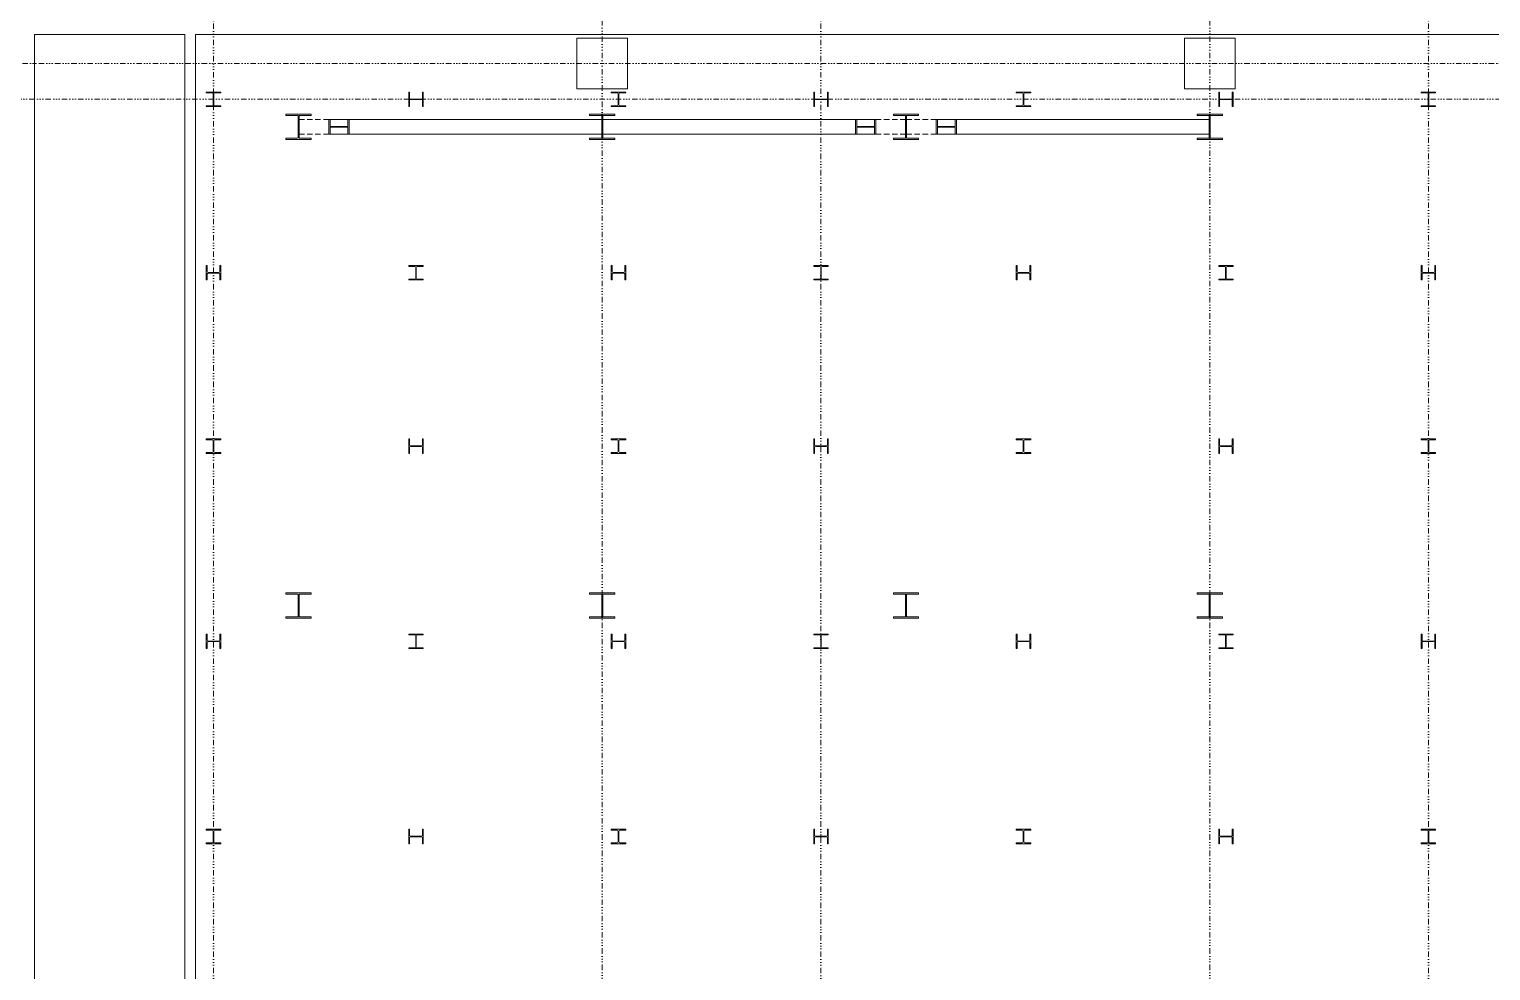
# Model space of a CAD drawing. Extents: x -168053 to 290600, y -560063 to 131745.
# Drawn here: x 65851 to 86063, y 2942 to 15970 of the extents above; entities that cross this region are included whole.
import ezdxf

# ---------------------------------------------------------------- set-up
doc = ezdxf.new("R2010")
doc.units = 0
doc.header["$LTSCALE"] = 250
for name, pattern in [('H12PL1$0$JJP_三點線', [0.9, 0.3, -0.15, 0, -0.15, 0, -0.15, 0, -0.15]), ('H12PL1$0$JJP_虛線(退縮線、投影線、地下室範圍、非屬本工程、圖面分區)', [0.45, 0.3, -0.15]), ('H12PL25$0$JJP_三點線', [0.9, 0.3, -0.15, 0, -0.15, 0, -0.15, 0, -0.15])]:
    doc.linetypes.add(name, pattern=pattern)
for name, color, linetype in [('H12PL1$0$A-WALL-IN.200K', 252, 'Continuous'), ('H12PL1$0$S-BEAM-SHOW.200K', 252, 'Continuous'), ('H12PL1$0$S-COL', 252, 'Continuous'), ('H12PL1$0$S-COL.200K', 252, 'Continuous'), ('H12PL1$0$S-GRID', 252, 'Continuous'), ('H12PL25$0$S-COL', 252, 'Continuous'), ('H12PL25$0$S-GRID', 252, 'Continuous')]:
    doc.layers.add(name, color=color, linetype=linetype)

# ---------------------------------------------------------------- blocks, each defined once
blk = doc.blocks.new('H12PL25')
at = {"layer": 'H12PL25$0$S-COL', "lineweight": 0, "flags": 128}
for points in [[(68500, 14900), (68500, 14912), (68417, 14912, -0.41421356), (68404, 14925), (68404, 15075, -0.41421356), (68417, 15088), (68500, 15088), (68500, 15100), (68300, 15100), (68300, 15088), (68383, 15088, -0.41421356), (68396, 15075), (68396, 14925, -0.41421356), (68383, 14912), (68300, 14912), (68300, 14900)], [(71300, 15100), (71288, 15100), (71288, 15017, -0.41421356), (71275, 15004), (71125, 15004, -0.41421356), (71112, 15017), (71112, 15100), (71100, 15100), (71100, 14900), (71112, 14900), (71112, 14983, -0.41421356), (71125, 14996), (71275, 14996, -0.41421356), (71288, 14983), (71288, 14900), (71300, 14900)], [(74100, 14900), (74100, 14912), (74017, 14912, -0.41421356), (74004, 14925), (74004, 15075, -0.41421356), (74017, 15088), (74100, 15088), (74100, 15100), (73900, 15100), (73900, 15088), (73983, 15088, -0.41421356), (73996, 15075), (73996, 14925, -0.41421356), (73983, 14912), (73900, 14912), (73900, 14900)], [(76900, 15100), (76888, 15100), (76888, 15017, -0.41421356), (76875, 15004), (76725, 15004, -0.41421356), (76712, 15017), (76712, 15100), (76700, 15100), (76700, 14900), (76712, 14900), (76712, 14983, -0.41421356), (76725, 14996), (76875, 14996, -0.41421356), (76888, 14983), (76888, 14900), (76900, 14900)], [(79700, 14900), (79700, 14912), (79617, 14912, -0.41421356), (79604, 14925), (79604, 15075, -0.41421356), (79617, 15088), (79700, 15088), (79700, 15100), (79500, 15100), (79500, 15088), (79583, 15088, -0.41421356), (79596, 15075), (79596, 14925, -0.41421356), (79583, 14912), (79500, 14912), (79500, 14900)], [(82500, 15100), (82488, 15100), (82488, 15017, -0.41421356), (82475, 15004), (82325, 15004, -0.41421356), (82312, 15017), (82312, 15100), (82300, 15100), (82300, 14900), (82312, 14900), (82312, 14983, -0.41421356), (82325, 14996), (82475, 14996, -0.41421356), (82488, 14983), (82488, 14900), (82500, 14900)], [(85300, 14900), (85300, 14912), (85217, 14912, -0.41421356), (85204, 14925), (85204, 15075, -0.41421356), (85217, 15088), (85300, 15088), (85300, 15100), (85100, 15100), (85100, 15088), (85183, 15088, -0.41421356), (85196, 15075), (85196, 14925, -0.41421356), (85183, 14912), (85100, 14912), (85100, 14900)], [(68500, 12700), (68488, 12700), (68488, 12617, -0.41421356), (68475, 12604), (68325, 12604, -0.41421356), (68312, 12617), (68312, 12700), (68300, 12700), (68300, 12500), (68312, 12500), (68312, 12583, -0.41421356), (68325, 12596), (68475, 12596, -0.41421356), (68488, 12583), (68488, 12500), (68500, 12500)], [(71300, 12500), (71300, 12512), (71217, 12512, -0.41421356), (71204, 12525), (71204, 12675, -0.41421356), (71217, 12688), (71300, 12688), (71300, 12700), (71100, 12700), (71100, 12688), (71183, 12688, -0.41421356), (71196, 12675), (71196, 12525, -0.41421356), (71183, 12512), (71100, 12512), (71100, 12500)], [(74100, 12700), (74088, 12700), (74088, 12617, -0.41421356), (74075, 12604), (73925, 12604, -0.41421356), (73912, 12617), (73912, 12700), (73900, 12700), (73900, 12500), (73912, 12500), (73912, 12583, -0.41421356), (73925, 12596), (74075, 12596, -0.41421356), (74088, 12583), (74088, 12500), (74100, 12500)], [(76900, 12500), (76900, 12512), (76817, 12512, -0.41421356), (76804, 12525), (76804, 12675, -0.41421356), (76817, 12688), (76900, 12688), (76900, 12700), (76700, 12700), (76700, 12688), (76783, 12688, -0.41421356), (76796, 12675), (76796, 12525, -0.41421356), (76783, 12512), (76700, 12512), (76700, 12500)], [(79700, 12700), (79688, 12700), (79688, 12617, -0.41421356), (79675, 12604), (79525, 12604, -0.41421356), (79512, 12617), (79512, 12700), (79500, 12700), (79500, 12500), (79512, 12500), (79512, 12583, -0.41421356), (79525, 12596), (79675, 12596, -0.41421356), (79688, 12583), (79688, 12500), (79700, 12500)], [(82500, 12500), (82500, 12512), (82417, 12512, -0.41421356), (82404, 12525), (82404, 12675, -0.41421356), (82417, 12688), (82500, 12688), (82500, 12700), (82300, 12700), (82300, 12688), (82383, 12688, -0.41421356), (82396, 12675), (82396, 12525, -0.41421356), (82383, 12512), (82300, 12512), (82300, 12500)], [(85300, 12700), (85288, 12700), (85288, 12617, -0.41421356), (85275, 12604), (85125, 12604, -0.41421356), (85112, 12617), (85112, 12700), (85100, 12700), (85100, 12500), (85112, 12500), (85112, 12583, -0.41421356), (85125, 12596), (85275, 12596, -0.41421356), (85288, 12583), (85288, 12500), (85300, 12500)], [(68500, 10100), (68500, 10112), (68417, 10112, -0.41421356), (68404, 10125), (68404, 10275, -0.41421356), (68417, 10288), (68500, 10288), (68500, 10300), (68300, 10300), (68300, 10288), (68383, 10288, -0.41421356), (68396, 10275), (68396, 10125, -0.41421356), (68383, 10112), (68300, 10112), (68300, 10100)], [(71300, 10300), (71288, 10300), (71288, 10217, -0.41421356), (71275, 10204), (71125, 10204, -0.41421356), (71112, 10217), (71112, 10300), (71100, 10300), (71100, 10100), (71112, 10100), (71112, 10183, -0.41421356), (71125, 10196), (71275, 10196, -0.41421356), (71288, 10183), (71288, 10100), (71300, 10100)], [(74100, 10100), (74100, 10112), (74017, 10112, -0.41421356), (74004, 10125), (74004, 10275, -0.41421356), (74017, 10288), (74100, 10288), (74100, 10300), (73900, 10300), (73900, 10288), (73983, 10288, -0.41421356), (73996, 10275), (73996, 10125, -0.41421356), (73983, 10112), (73900, 10112), (73900, 10100)], [(76900, 10300), (76888, 10300), (76888, 10217, -0.41421356), (76875, 10204), (76725, 10204, -0.41421356), (76712, 10217), (76712, 10300), (76700, 10300), (76700, 10100), (76712, 10100), (76712, 10183, -0.41421356), (76725, 10196), (76875, 10196, -0.41421356), (76888, 10183), (76888, 10100), (76900, 10100)], [(79700, 10100), (79700, 10112), (79617, 10112, -0.41421356), (79604, 10125), (79604, 10275, -0.41421356), (79617, 10288), (79700, 10288), (79700, 10300), (79500, 10300), (79500, 10288), (79583, 10288, -0.41421356), (79596, 10275), (79596, 10125, -0.41421356), (79583, 10112), (79500, 10112), (79500, 10100)], [(82500, 10300), (82488, 10300), (82488, 10217, -0.41421356), (82475, 10204), (82325, 10204, -0.41421356), (82312, 10217), (82312, 10300), (82300, 10300), (82300, 10100), (82312, 10100), (82312, 10183, -0.41421356), (82325, 10196), (82475, 10196, -0.41421356), (82488, 10183), (82488, 10100), (82500, 10100)], [(85300, 10100), (85300, 10112), (85217, 10112, -0.41421356), (85204, 10125), (85204, 10275, -0.41421356), (85217, 10288), (85300, 10288), (85300, 10300), (85100, 10300), (85100, 10288), (85183, 10288, -0.41421356), (85196, 10275), (85196, 10125, -0.41421356), (85183, 10112), (85100, 10112), (85100, 10100)], [(68500, 7600), (68488, 7600), (68488, 7517, -0.41421356), (68475, 7504), (68325, 7504, -0.41421356), (68312, 7517), (68312, 7600), (68300, 7600), (68300, 7400), (68312, 7400), (68312, 7483, -0.41421356), (68325, 7496), (68475, 7496, -0.41421356), (68488, 7483), (68488, 7400), (68500, 7400)], [(71300, 7400), (71300, 7412), (71217, 7412, -0.41421356), (71204, 7425), (71204, 7575, -0.41421356), (71217, 7588), (71300, 7588), (71300, 7600), (71100, 7600), (71100, 7588), (71183, 7588, -0.41421356), (71196, 7575), (71196, 7425, -0.41421356), (71183, 7412), (71100, 7412), (71100, 7400)], [(74100, 7600), (74088, 7600), (74088, 7517, -0.41421356), (74075, 7504), (73925, 7504, -0.41421356), (73912, 7517), (73912, 7600), (73900, 7600), (73900, 7400), (73912, 7400), (73912, 7483, -0.41421356), (73925, 7496), (74075, 7496, -0.41421356), (74088, 7483), (74088, 7400), (74100, 7400)], [(76900, 7400), (76900, 7412), (76817, 7412, -0.41421356), (76804, 7425), (76804, 7575, -0.41421356), (76817, 7588), (76900, 7588), (76900, 7600), (76700, 7600), (76700, 7588), (76783, 7588, -0.41421356), (76796, 7575), (76796, 7425, -0.41421356), (76783, 7412), (76700, 7412), (76700, 7400)], [(79700, 7600), (79688, 7600), (79688, 7517, -0.41421356), (79675, 7504), (79525, 7504, -0.41421356), (79512, 7517), (79512, 7600), (79500, 7600), (79500, 7400), (79512, 7400), (79512, 7483, -0.41421356), (79525, 7496), (79675, 7496, -0.41421356), (79688, 7483), (79688, 7400), (79700, 7400)], [(82500, 7400), (82500, 7412), (82417, 7412, -0.41421356), (82404, 7425), (82404, 7575, -0.41421356), (82417, 7588), (82500, 7588), (82500, 7600), (82300, 7600), (82300, 7588), (82383, 7588, -0.41421356), (82396, 7575), (82396, 7425, -0.41421356), (82383, 7412), (82300, 7412), (82300, 7400)], [(85300, 7600), (85288, 7600), (85288, 7517, -0.41421356), (85275, 7504), (85125, 7504, -0.41421356), (85112, 7517), (85112, 7600), (85100, 7600), (85100, 7400), (85112, 7400), (85112, 7483, -0.41421356), (85125, 7496), (85275, 7496, -0.41421356), (85288, 7483), (85288, 7400), (85300, 7400)], [(68500, 4700), (68500, 4712), (68417, 4712, -0.41421356), (68404, 4725), (68404, 4875, -0.41421356), (68417, 4888), (68500, 4888), (68500, 4900), (68300, 4900), (68300, 4888), (68383, 4888, -0.41421356), (68396, 4875), (68396, 4725, -0.41421356), (68383, 4712), (68300, 4712), (68300, 4700)], [(71300, 4900), (71288, 4900), (71288, 4817, -0.41421356), (71275, 4804), (71125, 4804, -0.41421356), (71112, 4817), (71112, 4900), (71100, 4900), (71100, 4700), (71112, 4700), (71112, 4783, -0.41421356), (71125, 4796), (71275, 4796, -0.41421356), (71288, 4783), (71288, 4700), (71300, 4700)], [(74100, 4700), (74100, 4712), (74017, 4712, -0.41421356), (74004, 4725), (74004, 4875, -0.41421356), (74017, 4888), (74100, 4888), (74100, 4900), (73900, 4900), (73900, 4888), (73983, 4888, -0.41421356), (73996, 4875), (73996, 4725, -0.41421356), (73983, 4712), (73900, 4712), (73900, 4700)], [(76900, 4900), (76888, 4900), (76888, 4817, -0.41421356), (76875, 4804), (76725, 4804, -0.41421356), (76712, 4817), (76712, 4900), (76700, 4900), (76700, 4700), (76712, 4700), (76712, 4783, -0.41421356), (76725, 4796), (76875, 4796, -0.41421356), (76888, 4783), (76888, 4700), (76900, 4700)], [(79700, 4700), (79700, 4712), (79617, 4712, -0.41421356), (79604, 4725), (79604, 4875, -0.41421356), (79617, 4888), (79700, 4888), (79700, 4900), (79500, 4900), (79500, 4888), (79583, 4888, -0.41421356), (79596, 4875), (79596, 4725, -0.41421356), (79583, 4712), (79500, 4712), (79500, 4700)], [(82500, 4900), (82488, 4900), (82488, 4817, -0.41421356), (82475, 4804), (82325, 4804, -0.41421356), (82312, 4817), (82312, 4900), (82300, 4900), (82300, 4700), (82312, 4700), (82312, 4783, -0.41421356), (82325, 4796), (82475, 4796, -0.41421356), (82488, 4783), (82488, 4700), (82500, 4700)], [(85300, 4700), (85300, 4712), (85217, 4712, -0.41421356), (85204, 4725), (85204, 4875, -0.41421356), (85217, 4888), (85300, 4888), (85300, 4900), (85100, 4900), (85100, 4888), (85183, 4888, -0.41421356), (85196, 4875), (85196, 4725, -0.41421356), (85183, 4712), (85100, 4712), (85100, 4700)]]:
    blk.add_lwpolyline(points, format="xyb", close=True, dxfattribs=at)
at = {"layer": 'H12PL25$0$S-GRID', "linetype": 'H12PL25$0$JJP_三點線', "lineweight": 0}
for p, q in [((68400, 128250), (68400, -28000)), ((76800, 128250), (76800, -28000)), ((85200, 128250), (85200, -28000)), ((-29000, 15000), (289600, 15000))]:
    blk.add_line(p, q, dxfattribs=at)
blk = doc.blocks.new('H12PL1')
at = {"layer": 'H12PL1$0$A-WALL-IN.200K', "lineweight": 0, "flags": 128}
for points in [[(68950, 15400), (71025, 15400)], [(68950, -350), (68950, 15400)], [(71025, 15400), (71025, -330)], [(71175, 15400), (93150, 15400)], [(71175, -330), (71175, 15400)]]:
    blk.add_lwpolyline(points, dxfattribs=at)
at = {"layer": 'H12PL1$0$S-BEAM-SHOW.200K', "linetype": 'H12PL1$0$JJP_虛線(退縮線、投影線、地下室範圍、非屬本工程、圖面分區)', "lineweight": 0}
for p, q in [((73017.65, 14225), (72600, 14225)), ((72600, 14225), (72600, 14025)), ((80582.35, 14225), (81000, 14225)), ((81417.65, 14225), (81000, 14225)), ((73017.65, 14025), (72600, 14025)), ((80582.35, 14025), (81000, 14025)), ((81417.65, 14025), (81000, 14025))]:
    blk.add_line(p, q, dxfattribs=at)
at = {"layer": 'H12PL1$0$S-BEAM-SHOW.200K', "lineweight": 0}
for p, q in [((76800, 14225), (73017.65, 14225)), ((73034.45, 14225), (73017.65, 14225)), ((73017.65, 14225), (73017.65, 14025)), ((73034.45, 14135), (73034.45, 14225)), ((73297.66, 14225), (73280.86, 14225)), ((73280.86, 14225), (73280.86, 14135)), ((73297.66, 14025), (73297.66, 14225)), ((76800, 14225), (80582.35, 14225)), ((80319.14, 14225), (80302.34, 14225)), ((80302.34, 14225), (80302.34, 14025)), ((80319.14, 14135), (80319.14, 14225)), ((80582.35, 14225), (80565.55, 14225)), ((80565.55, 14225), (80565.55, 14135)), ((80582.35, 14025), (80582.35, 14225)), ((85200, 14225), (81417.65, 14225)), ((81434.45, 14225), (81417.65, 14225)), ((81417.65, 14225), (81417.65, 14025)), ((81434.45, 14135), (81434.45, 14225)), ((81697.66, 14225), (81680.86, 14225)), ((81680.86, 14225), (81680.86, 14135)), ((81697.66, 14025), (81697.66, 14225)), ((85200, 14225), (85200, 14025)), ((76800, 14025), (73017.65, 14025)), ((73017.65, 14025), (73034.45, 14025)), ((73036.91, 14130.76), (73034.45, 14135)), ((73034.45, 14115), (73036.91, 14119.24)), ((73034.45, 14025), (73034.45, 14115)), ((73042.85, 14129), (73036.91, 14130.76)), ((73036.91, 14119.24), (73042.85, 14121)), ((73272.46, 14129), (73042.85, 14129)), ((73042.85, 14121), (73272.46, 14121)), ((73278.4, 14130.76), (73272.46, 14129)), ((73272.46, 14121), (73278.4, 14119.24)), ((73280.86, 14135), (73278.4, 14130.76)), ((73278.4, 14119.24), (73280.86, 14115)), ((73280.86, 14115), (73280.86, 14025)), ((73280.86, 14025), (73297.66, 14025)), ((76800, 14025), (80582.35, 14025)), ((80302.34, 14025), (80319.14, 14025)), ((80321.6, 14130.76), (80319.14, 14135)), ((80319.14, 14115), (80321.6, 14119.24)), ((80319.14, 14025), (80319.14, 14115)), ((80327.54, 14129), (80321.6, 14130.76)), ((80321.6, 14119.24), (80327.54, 14121)), ((80557.15, 14129), (80327.54, 14129)), ((80327.54, 14121), (80557.15, 14121)), ((80563.09, 14130.76), (80557.15, 14129)), ((80557.15, 14121), (80563.09, 14119.24)), ((80565.55, 14135), (80563.09, 14130.76)), ((80563.09, 14119.24), (80565.55, 14115)), ((80565.55, 14115), (80565.55, 14025)), ((80565.55, 14025), (80582.35, 14025)), ((85200, 14025), (81417.65, 14025)), ((81417.65, 14025), (81434.45, 14025)), ((81436.91, 14130.76), (81434.45, 14135)), ((81434.45, 14115), (81436.91, 14119.24)), ((81434.45, 14025), (81434.45, 14115)), ((81442.85, 14129), (81436.91, 14130.76)), ((81436.91, 14119.24), (81442.85, 14121)), ((81672.46, 14129), (81442.85, 14129)), ((81442.85, 14121), (81672.46, 14121)), ((81678.4, 14130.76), (81672.46, 14129)), ((81672.46, 14121), (81678.4, 14119.24)), ((81680.86, 14135), (81678.4, 14130.76)), ((81678.4, 14119.24), (81680.86, 14115)), ((81680.86, 14115), (81680.86, 14025)), ((81680.86, 14025), (81697.66, 14025))]:
    blk.add_line(p, q, dxfattribs=at)
at = {"layer": 'H12PL1$0$S-COL', "lineweight": 0, "flags": 128}
for points in [[(76450, 14650), (77150, 14650), (77150, 15350), (76450, 15350)], [(84850, 14650), (85550, 14650), (85550, 15350), (84850, 15350)]]:
    blk.add_lwpolyline(points, close=True, dxfattribs=at)
at = {"layer": 'H12PL1$0$S-COL.200K', "lineweight": 0, "flags": 128}
for points in [[(72775, 14300), (72775, 14281), (72613, 14281, 0.41421356), (72606, 14274), (72606, 13976, 0.41421356), (72613, 13969), (72775, 13969), (72775, 13950), (72425, 13950), (72425, 13969), (72587, 13969, 0.41421356), (72594, 13976), (72594, 14274, 0.41421356), (72587, 14281), (72425, 14281), (72425, 14300)], [(76975, 14300), (76975, 14281), (76813, 14281, 0.41421356), (76806, 14274), (76806, 13976, 0.41421356), (76813, 13969), (76975, 13969), (76975, 13950), (76625, 13950), (76625, 13969), (76787, 13969, 0.41421356), (76794, 13976), (76794, 14274, 0.41421356), (76787, 14281), (76625, 14281), (76625, 14300)], [(81175, 14300), (81175, 14281), (81013, 14281, 0.41421356), (81006, 14274), (81006, 13976, 0.41421356), (81013, 13969), (81175, 13969), (81175, 13950), (80825, 13950), (80825, 13969), (80987, 13969, 0.41421356), (80994, 13976), (80994, 14274, 0.41421356), (80987, 14281), (80825, 14281), (80825, 14300)], [(85375, 14300), (85375, 14281), (85213, 14281, 0.41421356), (85206, 14274), (85206, 13976, 0.41421356), (85213, 13969), (85375, 13969), (85375, 13950), (85025, 13950), (85025, 13969), (85187, 13969, 0.41421356), (85194, 13976), (85194, 14274, 0.41421356), (85187, 14281), (85025, 14281), (85025, 14300)], [(72775, 7675), (72775, 7656), (72613, 7656, 0.41421356), (72606, 7649), (72606, 7351, 0.41421356), (72613, 7344), (72775, 7344), (72775, 7325), (72425, 7325), (72425, 7344), (72587, 7344, 0.41421356), (72594, 7351), (72594, 7649, 0.41421356), (72587, 7656), (72425, 7656), (72425, 7675)], [(76975, 7675), (76975, 7656), (76813, 7656, 0.41421356), (76806, 7649), (76806, 7351, 0.41421356), (76813, 7344), (76975, 7344), (76975, 7325), (76625, 7325), (76625, 7344), (76787, 7344, 0.41421356), (76794, 7351), (76794, 7649, 0.41421356), (76787, 7656), (76625, 7656), (76625, 7675)], [(81175, 7675), (81175, 7656), (81013, 7656, 0.41421356), (81006, 7649), (81006, 7351, 0.41421356), (81013, 7344), (81175, 7344), (81175, 7325), (80825, 7325), (80825, 7344), (80987, 7344, 0.41421356), (80994, 7351), (80994, 7649, 0.41421356), (80987, 7656), (80825, 7656), (80825, 7675)], [(85375, 7675), (85375, 7656), (85213, 7656, 0.41421356), (85206, 7649), (85206, 7351, 0.41421356), (85213, 7344), (85375, 7344), (85375, 7325), (85025, 7325), (85025, 7344), (85187, 7344, 0.41421356), (85194, 7351), (85194, 7649, 0.41421356), (85187, 7656), (85025, 7656), (85025, 7675)]]:
    blk.add_lwpolyline(points, format="xyb", close=True, dxfattribs=at)
at = {"layer": 'H12PL1$0$S-GRID', "linetype": 'H12PL1$0$JJP_三點線', "lineweight": 0}
for p, q in [((76800, 128250), (76800, -28000)), ((85200, 128250), (85200, -28000)), ((-29000, 15000), (289600, 15000))]:
    blk.add_line(p, q, dxfattribs=at)

msp = doc.modelspace()

# ---------------------------------------------------------------- block references
msp.add_blockref('H12PL25', (0, 0))

# ---------------------------------------------------------------- next in the draw order: block references
msp.add_blockref('H12PL1', (-3024, 495))

doc.saveas('drawing.dxf')
